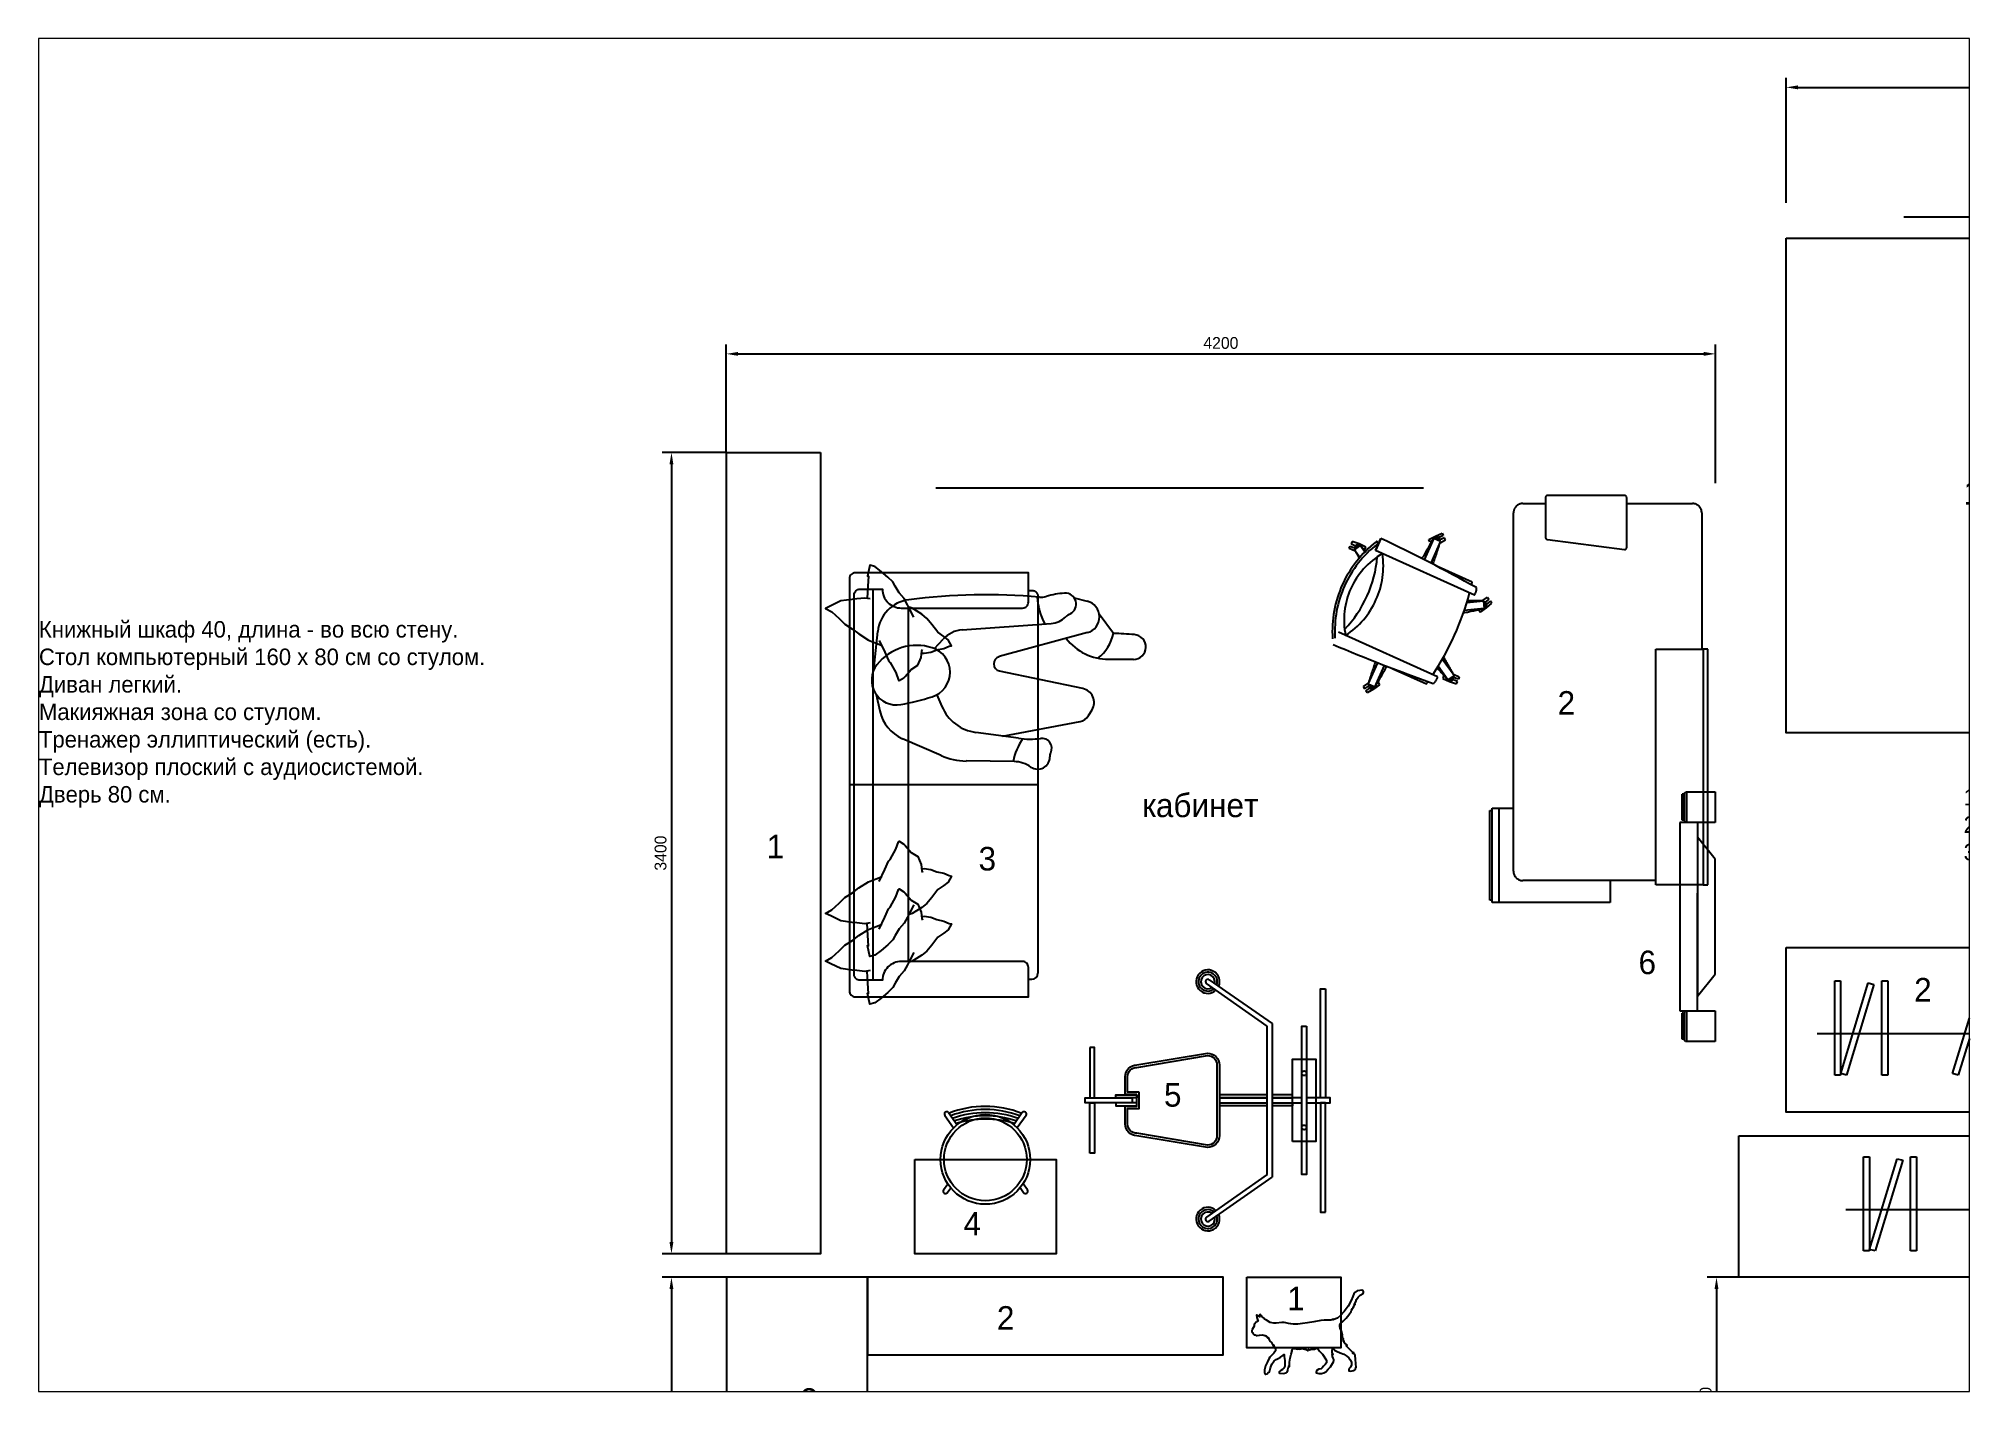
# Paper-space layout 'кабинет' of a CAD drawing. Header units: millimetres. Extents: x -4 to 406, y -16 to 271.
# The model-space entities are those that its viewports show. They can reach past a viewport. Long polylines and large blocks are cut down to what shows.
import ezdxf

# ---------------------------------------------------------------- set-up
doc = ezdxf.new("R2010")
doc.units = ezdxf.units.MM
for name, pattern in [('ACAD_ISO10W100', [18.5, 12, -3, 0.5, -3]), ('DASHED', [19.05, 12.7, -6.35]), ('MEDDASH', [0.25, 0.175, -0.075])]:
    doc.linetypes.add(name, pattern=pattern)
for name, color, linetype in [('04 Мебель', 5, 'Continuous'), ('05 Шторы', 5, 'DASHED'), ('07 Аксессуары', 6, 'Continuous'), ('08 Размеры', 7, 'Continuous'), ('ID-LOOSE', 31, 'Continuous'), ('ID-LOOSE2', 8, 'Continuous'), ('mebel_1', 21, 'Continuous')]:
    doc.layers.add(name, color=color, linetype=linetype)
doc.styles.add('ATTR', font='romans.shx', dxfattribs={"width": 0.8, "height": 1.2})
doc.styles.get("Standard").update_dxf_attribs({"font": 'Ubuntu-R.ttf'})
doc.dimstyles.new('ISO-25', dxfattribs={"dimtxt": 2.5, "dimasz": 2.5, "dimexe": 1.25, "dimexo": 0.625, "dimtad": 1, "dimtxsty": 'Standard', "dimcen": 2.5, "dimadec": 0, "dimazin": 0, "dimtfac": 1, "dimtmove": 0, "dimatfit": 3, "dimfxl": 1, "dimarcsym": 0})

# ---------------------------------------------------------------- blocks, each defined once
blk = doc.blocks.new('A$C1C746C9B')
for p, q in [((-169.4, 210.1), (-132.1, 156.8)), ((-153, 221.6), (-117.1, 170.4)), ((159.7, 221.6), (123.8, 170.3)), ((176, 210.1), (138.7, 156.8)), ((-174.9, -106.7), (-156.4, -80.4)), ((181.5, -106.7), (163.1, -80.4)), ((-158.5, -118.2), (-144, -97.5)), ((165.1, -118.2), (150.6, -97.5))]:
    blk.add_line(p, q)
for radius in [190.3, 175.5]:
    blk.add_circle((3.3, 23), radius)
for centre, radius, start, end in [((2.7, -169.6), 417.8, 68.26, 111.5976), ((-161.2, 215.8), 10, 35.234, 214.7659), ((2.7, -183.1), 417.8, 69.3531, 110.5038), ((2.7, -196.6), 417.8, 70.4516, 109.5504), ((2.7, -210.1), 417.8, 71.5559, 108.2995), ((2.7, -223.6), 417.8, 72.6666, 107.161), ((167.8, 215.8), 10, 325.2341, 144.766), ((-166.7, -112.4), 10, 145.2341, 324.766), ((173.3, -112.4), 10, 215.234, 34.7659)]:
    blk.add_arc(centre, radius, start, end)
blk = doc.blocks.new('A$C27B31319')
at = {"linetype": 'Continuous'}
for p, q in [((-1036, -223), (-1036, 17)), ((-1036, 17), (-776, 17)), ((-1036, 17), (-776, 17)), ((-1036, -223), (-1036, 17)), ((-776, 17), (-776, -223)), ((-776, 17), (-776, -223)), ((824, 17), (1084, 17)), ((824, 17), (1084, 17)), ((824, -223), (824, 17)), ((824, -223), (824, 17)), ((1084, 17), (1084, -223)), ((1084, 17), (1084, -223)), ((-776, -223), (-1036, -223)), ((-1035, -227), (-1036, -223)), ((-1035, -227), (-1036, -223)), ((-1034, -230), (-1035, -227)), ((-1034, -230), (-1035, -227)), ((-1033, -233), (-1034, -230)), ((-1033, -233), (-1034, -230)), ((-1031, -236), (-1033, -233)), ((-1031, -236), (-1033, -233)), ((-1028, -239), (-1031, -236)), ((-1028, -239), (-1031, -236)), ((-1026, -241), (-1028, -239)), ((-1026, -241), (-1028, -239)), ((-1022, -242), (-1026, -241)), ((-1022, -242), (-1026, -241)), ((-1019, -243), (-1022, -242)), ((-1019, -243), (-1022, -242)), ((-1016, -243), (-1019, -243)), ((-1016, -243), (-1019, -243)), ((-796, -243), (-1016, -243)), ((-1016, -263), (-1016, -243)), ((-796, -253), (-1016, -253)), ((-1016, -253), (-1016, -263)), ((-796, -263), (-1016, -263)), ((-796, -263), (-1016, -263)), ((-999, -243), (-999, -253)), ((-993, -243), (-993, -253)), ((-926, -248), (-926, -243)), ((-886, -248), (-926, -248)), ((-886, -243), (-886, -248)), ((-819, -243), (-819, -253)), ((-813, -243), (-813, -253)), ((-792, -243), (-796, -243)), ((-792, -243), (-796, -243)), ((-796, -243), (-796, -263)), ((-796, -253), (-796, -263)), ((-789, -242), (-792, -243)), ((-789, -242), (-792, -243)), ((-786, -241), (-789, -242)), ((-786, -241), (-789, -242)), ((-783, -239), (-786, -241)), ((-783, -239), (-786, -241)), ((-780, -236), (-783, -239)), ((-780, -236), (-783, -239)), ((-778, -233), (-780, -236)), ((-778, -233), (-780, -236)), ((-777, -230), (-778, -233)), ((-777, -230), (-778, -233)), ((-776, -227), (-777, -230)), ((-776, -227), (-777, -230)), ((-776, -223), (-776, -227)), ((-776, -223), (-776, -223)), ((-776, -223), (-776, -227)), ((825, -227), (824, -223)), ((1084, -223), (824, -223)), ((825, -227), (824, -223)), ((826, -230), (825, -227)), ((826, -230), (825, -227)), ((827, -233), (826, -230)), ((827, -233), (826, -230)), ((829, -236), (827, -233)), ((829, -236), (827, -233)), ((832, -239), (829, -236)), ((832, -239), (829, -236)), ((834, -241), (832, -239)), ((834, -241), (832, -239)), ((838, -242), (834, -241)), ((838, -242), (834, -241)), ((841, -243), (838, -242)), ((841, -243), (838, -242)), ((844, -243), (841, -243)), ((844, -243), (841, -243)), ((1064, -243), (844, -243)), ((844, -263), (844, -243)), ((1064, -253), (844, -253)), ((844, -253), (844, -263)), ((1064, -263), (844, -263)), ((1064, -263), (844, -263)), ((861, -243), (861, -253)), ((867, -243), (867, -253)), ((934, -248), (934, -243)), ((974, -248), (934, -248)), ((974, -243), (974, -248)), ((1041, -243), (1041, -253)), ((1047, -243), (1047, -253)), ((1068, -243), (1064, -243)), ((1064, -243), (1064, -263)), ((1068, -243), (1064, -243)), ((1064, -253), (1064, -263)), ((1071, -242), (1068, -243)), ((1071, -242), (1068, -243)), ((1074, -241), (1071, -242)), ((1074, -241), (1071, -242)), ((1077, -239), (1074, -241)), ((1077, -239), (1074, -241)), ((1080, -236), (1077, -239)), ((1080, -236), (1077, -239)), ((1082, -233), (1080, -236)), ((1082, -233), (1080, -236)), ((1083, -230), (1082, -233)), ((1083, -230), (1082, -233)), ((1084, -227), (1083, -230)), ((1084, -227), (1083, -230)), ((1084, -223), (1084, -227)), ((1084, -223), (1084, -223)), ((1084, -223), (1084, -227))]:
    blk.add_line(p, q, dxfattribs=at)
at = {"ltscale": 10}
for p, q in [((-463, 17), (-651, -133)), ((512, 17), (-463, 17)), ((699, -133), (512, 17)), ((-776, -133), (699, -133)), ((-776, -133), (-776, -283)), ((824, -133), (-176, -133)), ((824, -283), (824, -133)), ((-776, -283), (824, -283))]:
    blk.add_line(p, q, dxfattribs=at)
blk = doc.blocks.new('A$C17882DD3')
at = {"layer": 'ID-LOOSE', "ltscale": 0.5}
for p, q in [((0.0418, 0.5128), (0.2285, 0.2463)), ((0.2389, 0.2663), (0.0582, 0.5243)), ((0.8689, 0.2663), (1.0495, 0.5243)), ((1.0659, 0.5128), (0.8793, 0.2463)), ((0.8793, 0.2463), (0.2285, 0.2463)), ((0.2389, 0.2663), (0.8689, 0.2663))]:
    blk.add_line(p, q, dxfattribs=at)
for points in [[(0.5639, 0.92), (0.5639, 0.84), (0.5439, 0.84), (0.5439, 1.04), (0.5639, 1.04)], [(0.8689, 0.0999), (0.2389, 0.0999), (0.2389, 0.1199), (0.8689, 0.1199)], [(0.3789, 0.1599), (0.7289, 0.1599), (0.7289, 0.0599), (0.3789, 0.0599)]]:
    blk.add_lwpolyline(points, close=True, dxfattribs=at)
blk.add_lwpolyline([(0.5789, 0.82), (0.5789, 0.87), (0.6539, 0.87, -0.414214), (0.7039, 0.82), (0.7539, 0.52, -0.414214), (0.7039, 0.47), (0.4039, 0.47, -0.414214), (0.3539, 0.52), (0.4039, 0.82, -0.414214), (0.4539, 0.87), (0.5289, 0.87), (0.5289, 0.82)], format="xyb", close=True, dxfattribs=at)
for points in [[(0.5439, 0.47), (0.5439, 0.2663)], [(0.5639, 0.2663), (0.5639, 0.47)], [(0.5439, 0.2463), (0.5439, 0.1199)], [(0.5639, 0.1199), (0.5639, 0.1498), (0.5639, 0.2463)], [(0.5439, 0.0999), (0.5439, 0), (0.5639, 0), (0.5639, 0.0999)]]:
    blk.add_lwpolyline(points, dxfattribs=at)
for centre in [(0.4389, 0.1099), (0.6689, 0.1099)]:
    blk.add_circle(centre, 0.01, dxfattribs=at)
for centre, radius, start, end in [((0.05, 0.5186), 0.05, 316.53696, 293.46304), ((0.05, 0.5186), 0.01, 35, 215), ((1.0577, 0.5186), 0.05, 246.53696, 223.46304), ((1.0577, 0.5186), 0.01, 325, 145)]:
    blk.add_arc(centre, radius, start, end, dxfattribs=at)
at = {"layer": 'ID-LOOSE2', "ltscale": 0.5}
for points in [[(0.3299, 1.0201), (0.5439, 1.0201), (0.5439, 1.0001), (0.3299, 1.0001)], [(0.7778, 1.0201), (0.5639, 1.0201), (0.5639, 1.0001), (0.7778, 1.0001)], [(0.5299, 0.82), (0.5439, 0.82), (0.5439, 0.9099), (0.5299, 0.9099)], [(0.5778, 0.82), (0.5639, 0.82), (0.5639, 0.9099), (0.5778, 0.9099)], [(0.0799, 0.0199), (0.5439, 0.0199), (0.5439, 0.0399), (0.0799, 0.0399)], [(1.0278, 0.0199), (0.5639, 0.0199), (0.5639, 0.0399), (1.0278, 0.0399)]]:
    blk.add_lwpolyline(points, close=True, dxfattribs=at)
blk.add_lwpolyline([(0.5889, 0.81), (0.5889, 0.86), (0.6539, 0.86, -0.414214), (0.6939, 0.82), (0.7439, 0.52, -0.414214), (0.7039, 0.48), (0.4039, 0.48, -0.414214), (0.3639, 0.52), (0.4139, 0.82, -0.414214), (0.4539, 0.86), (0.5189, 0.86), (0.5189, 0.81)], format="xyb", close=True, dxfattribs=at)
for points in [[(0.5299, 0.2663), (0.5299, 0.47)], [(0.5439, 0.47), (0.5439, 0.2663)], [(0.5639, 0.47), (0.5639, 0.2663)], [(0.5778, 0.2663), (0.5778, 0.47)], [(0.5439, 0.2463), (0.5439, 0.1599), (0.5299, 0.1599), (0.5299, 0.2463)], [(0.5639, 0.2463), (0.5639, 0.1599), (0.5778, 0.1599), (0.5778, 0.2463)]]:
    blk.add_lwpolyline(points, dxfattribs=at)
for centre, radius, start, end in [((0.05, 0.5186), 0.04, 316.53696, 290.52249), ((0.05, 0.5186), 0.03, 324.47122, 285.52878), ((1.0577, 0.5186), 0.04, 249.47751, 223.46304), ((1.0577, 0.5186), 0.03, 254.47122, 215.52878)]:
    blk.add_arc(centre, radius, start, end, dxfattribs=at)
blk = doc.blocks.new('A$C62714FF1')
at = {"layer": 'mebel_1', "linetype": 'ACAD_ISO10W100'}
for p, q in [((383.4, 1587.4), (383.4, 1680.1)), ((383.4, 1680.1), (883.4, 1680.1)), ((853.4, 1680.1), (853.4, 1280.1)), ((883.4, 1680.1), (883.4, 1670.1)), ((883.4, 1680.1), (883.4, 1280.1)), ((883.4, 1670.1), (893.4, 1670.1)), ((893.4, 1670.1), (893.4, 1290.1)), ((-31.8, 1605.5), (-31.8, 605.5)), ((-11.8, 1605.5), (-31.8, 1605.5)), ((-11.8, 1605.5), (188.2, 1605.5)), ((-11.8, 605.5), (-11.8, 1605.5)), ((188.2, 1605.5), (188.2, 605.5)), ((188.2, 1587.4), (753.5, 1587.4)), ((793.5, 1547.4), (793.5, 27.4)), ((883.4, 1280.1), (793.5, 1280.1)), ((853.4, 1280.1), (853.4, 1280.1)), ((893.4, 1290.1), (883.4, 1290.1)), ((1035.1, 752.6), (1031.2, 742.9)), ((1031.2, 742.9), (1041, 739)), ((1065, 742.5), (1035.1, 752.6)), ((1041, 739), (1050.4, 735.3)), ((1093.7, 729.4), (1065, 742.5)), ((1307.8, 687), (1162.5, 752.4)), ((1382.1, 766.8), (1340.4, 674.4)), ((1361.5, 756.3), (1387, 774.9)), ((1367.2, 747.5), (1361.5, 756.3)), ((1372.4, 750.9), (1367.2, 747.5)), ((1410.8, 753.9), (1369.8, 662.9)), ((1382.1, 766.8), (1410.8, 753.9)), ((1387, 774.9), (1414.2, 790.8)), ((1411.2, 776.2), (1402.7, 770.7)), ((1416.9, 767.4), (1408.4, 761.9)), ((1409.1, 748.1), (1431.4, 764.4)), ((1420, 782), (1411.2, 776.2)), ((1414.2, 790.8), (1420, 782)), ((1425.7, 773.2), (1416.9, 767.4)), ((1431.4, 764.4), (1425.7, 773.2)), ((1023.5, 723.4), (1027.4, 733.1)), ((1048.6, 711.9), (1023.5, 723.4)), ((1027.4, 733.1), (1037.1, 729.2)), ((1037.1, 729.2), (1046.5, 725.5)), ((1045.8, 717.2), (1071.4, 735.6)), ((1045.8, 717.2), (1095.6, 648)), ((1071.4, 735.6), (1113.1, 677.6)), ((1084.1, 721.9), (1089.8, 719.6)), ((1089.8, 719.6), (1093.7, 729.4)), ((1115.4, 723.2), (1536.2, 533.7)), ((-31.8, 605.5), (-11.8, 605.5)), ((188.2, 605.5), (-11.8, 605.5)), ((-6.5, 27.4), (-6.5, 605.5)), ((908.3, 430.4), (884.6, 409.6)), ((899.3, 407.9), (907.3, 414.1)), ((934, 448.7), (908.3, 430.4)), ((917.5, 432.4), (1002.3, 441)), ((920.6, 401.1), (917.5, 432.4)), ((940.5, 440.4), (934, 448.7)), ((935.7, 436.6), (940.5, 440.4)), ((884.6, 409.6), (891.1, 401.3)), ((891.1, 401.3), (899.3, 407.9)), ((897.6, 393.1), (905.8, 399.6)), ((904.1, 384.9), (897.6, 393.1)), ((926.6, 400.9), (904.1, 384.9)), ((905.8, 399.6), (913.8, 405.9)), ((920.6, 401.1), (991.7, 408.2)), ((959.1, 376.3), (1379.8, 186.7)), ((968.4, 321.6), (1113.6, 256.2)), ((312.6, 174), (312.6, 64.8)), ((648.9, 139.5), (321.2, 182.6)), ((1103.1, 147.6), (1144.7, 240)), ((1131.8, 134.7), (1172.8, 225.6)), ((1379.8, 186.7), (1356.6, 135.2)), ((1356.6, 135.2), (1379.8, 186.7)), ((1424.1, 181.9), (1420.2, 172.1)), ((1420.2, 172.1), (1448.9, 159)), ((1442.5, 165.9), (1423.8, 191.9)), ((1429.8, 179.6), (1424.1, 181.9)), ((1468.1, 184.3), (1442.5, 165.9)), ((1468.1, 184.3), (1445.6, 215.5)), ((1472.9, 162.5), (1463.5, 166.2)), ((1465.2, 189.6), (1490.4, 178.1)), ((1476.8, 172.3), (1467.3, 176)), ((1486.5, 168.4), (1476.8, 172.3)), ((1490.4, 178.1), (1486.5, 168.4)), ((657.5, 64.8), (657.5, 130.9)), ((1105, 154.1), (1082.2, 141.7)), ((1082.2, 141.7), (1086.8, 132.3)), ((1086.8, 132.3), (1096.2, 136.8)), ((1091.3, 122.8), (1100.8, 127.3)), ((1095.8, 113.3), (1091.3, 122.8)), ((1124.9, 125.5), (1095.8, 113.3)), ((1096.2, 136.8), (1105.4, 141.2)), ((1100.8, 127.3), (1109.9, 131.7)), ((1131.8, 134.7), (1103.1, 147.6)), ((1152.6, 140.6), (1124.9, 125.5)), ((1138.3, 145.4), (1138.6, 145.5)), ((1138.6, 145.5), (1148.1, 150)), ((1148.1, 150), (1152.6, 140.6)), ((1448.9, 159), (1478.8, 148.9)), ((1482.7, 158.6), (1472.9, 162.5)), ((1478.8, 148.9), (1482.7, 158.6)), ((312.6, 64.8), (312.6, -38.1)), ((657.5, -38.1), (657.5, 64.8)), ((312.6, -12.6), (33.5, -12.6)), ((321.2, -46.7), (648.9, -46.7)), ((753.5, -12.6), (657.5, -12.6))]:
    blk.add_line(p, q, dxfattribs=at)
for centre, radius, start, end in [((753.5, 1547.4), 40, 0, 90), ((1058.6, 726.4), 12.1, 35.7423, 215.7423), ((1159.3, 713.8), 44.9, 124.73787, 167.90403), ((-1114.1, -5656.7), 6790.3, 66.81408, 70.66821), ((2136.2, 54.5), 1197.9, 144.36823, 144.92497), ((2982.1, -221.6), 1880.6, 148.29452, 151.41725), ((-389.5, 1297.8), 1880.6, 340.14929, 343.19007), ((1396.5, 760.4), 12.1, 335.7423, 155.7423), ((1396.5, 760.4), 5.25, 335.7423, 155.7423), ((2136.2, 54.5), 1197.9, 146.60206, 164.88253), ((2701.7, 1608.6), 1880.6, 208.29452, 211.04195), ((1058.6, 726.4), 5.25, 35.7423, 215.7423), ((-299.8, -551.6), 1880.6, 41.09923, 43.19007), ((1698.9, 251.6), 353, 123.12449, 188.36011), ((1189.1, 481.3), 323.7, 299.73348, 11.75111), ((1081.1, 530), 470.9, 308.0351, 3.44949), ((1878.6, 170.6), 508.8, 136.38118, 175.10341), ((1081.1, 530), 481.4, 307.81093, 3.67366), ((919.1, 416.8), 12.1, 95.7423, 275.7423), ((919.1, 416.8), 5.25, 95.7423, 275.7423), ((1346.6, -1398.6), 1880.6, 100.44264, 103.19007), ((976.6, 2280.9), 1880.6, 268.29452, 270.38536), ((995.2, 349.6), 44.9, 143.58057, 186.74672), ((4261.6, 6272.7), 6790.3, 240.81638, 244.67052), ((2136.2, 54.5), 1197.9, 166.55962, 167.11636), ((321.2, 174), 8.62, 90, 180), ((2903.4, -396.3), 1880.6, 160.06735, 163.19007), ((-468.2, 1123.1), 1880.6, 328.29452, 331.3353), ((2813.7, 1453.1), 1880.6, 222.22693, 223.19007), ((1455.3, 175.1), 12.1, 215.7423, 35.7423), ((-187.9, -707.1), 1880.6, 28.29452, 29.51043), ((1455.3, 175.1), 5.25, 215.7423, 35.7423), ((648.9, 130.9), 8.61, 359.93648, 90.06352), ((1117.4, 141.1), 12.1, 155.7423, 335.7423), ((1117.4, 141.1), 5.25, 155.7423, 335.7423), ((1373.8, 154.4), 5.33, 118.66941, 297.05322), ((33.5, 27.4), 40, 180, 270), ((753.5, 27.4), 40, 270, 0), ((321.2, -38.1), 8.62, 180, 270), ((648.9, -38.1), 8.62, 270, 0)]:
    blk.add_arc(centre, radius, start, end, dxfattribs=at)
blk = doc.blocks.new('A$C51B264FC')
at = {"color": 0, "linetype": 'MEDDASH'}
blk.add_line((1.075, 0.175), (0, 0.175), dxfattribs=at)
for points in [[(0.1, 0), (0.075, 0), (0.075, 0.4), (0.1, 0.4)], [(0.125, 0), (0.1009, 0.0065), (0.2173, 0.3911), (0.2415, 0.3847)], [(0.3, 0), (0.275, 0), (0.275, 0.4), (0.3, 0.4)], [(0.6, 0), (0.5759, 0.0065), (0.6923, 0.3911), (0.7165, 0.3847)], [(0.8, 0), (0.775, 0), (0.775, 0.4), (0.8, 0.4)], [(0.95, 0), (0.9741, 0.0065), (0.8577, 0.3911), (0.8335, 0.3847)], [(1.025, 0), (1, 0), (1, 0.4), (1.025, 0.4)]]:
    blk.add_lwpolyline(points, close=True, dxfattribs=at)
blk = doc.blocks.new('*D35')
at = {"layer": '08 Размеры', "color": 0, "lineweight": -2}
for p, q in [((4521.2, 13170.1), (4248.2, 13170.1)), ((4288.2, 13120.1), (4288.2, 9820.1)), ((4521.2, 9770.1), (4248.2, 9770.1))]:
    blk.add_line(p, q, dxfattribs=at)
at = {"layer": '08 Размеры', "color": 0}
for points in [[(4296.5, 13120.1), (4279.8, 13120.1), (4288.2, 13170.1)], [(4279.8, 9820.1), (4296.5, 9820.1), (4288.2, 9770.1)]]:
    blk.add_solid(points, dxfattribs=at)
at = {"layer": 'Defpoints', "color": 0}
for p in [(4521.2, 13170.1), (4288.2, 9770.1), (4521.2, 9770.1)]:
    blk.add_point(p, dxfattribs=at)
at = {"layer": '08 Размеры', "color": 0, "insert": (4242.1, 11470.1), "char_height": 50, "attachment_point": 5, "rotation": 90}
blk.add_mtext('3400', dxfattribs=at)
blk = doc.blocks.new('*D36')
at = {"layer": '08 Размеры', "color": 0, "lineweight": -2}
for p, q in [((4521.2, 13170.1), (4521.2, 13628.9)), ((8721.2, 13040.1), (8721.2, 13628.9)), ((4571.2, 13588.9), (8671.2, 13588.9))]:
    blk.add_line(p, q, dxfattribs=at)
at = {"layer": '08 Размеры', "color": 0}
for points in [[(4571.2, 13597.2), (4571.2, 13580.6), (4521.2, 13588.9)], [(8671.2, 13580.6), (8671.2, 13597.2), (8721.2, 13588.9)]]:
    blk.add_solid(points, dxfattribs=at)
at = {"layer": 'Defpoints', "color": 0}
for p in [(8721.2, 13588.9), (4521.2, 13170.1), (8721.2, 13040.1)]:
    blk.add_point(p, dxfattribs=at)
at = {"layer": '08 Размеры', "color": 0, "insert": (6621.2, 13635), "char_height": 50, "attachment_point": 5}
blk.add_mtext('4200', dxfattribs=at)
blk = doc.blocks.new('*D38')
at = {"layer": '08 Размеры', "color": 0, "lineweight": -2}
for p, q in [((9021.2, 14230.1), (9021.2, 14759.9)), ((12431.2, 14360.1), (12431.2, 14759.9)), ((9071.2, 14719.9), (12381.2, 14719.9))]:
    blk.add_line(p, q, dxfattribs=at)
at = {"layer": '08 Размеры', "color": 0}
for points in [[(9071.2, 14728.3), (9071.2, 14711.6), (9021.2, 14719.9)], [(12381.2, 14711.6), (12381.2, 14728.3), (12431.2, 14719.9)]]:
    blk.add_solid(points, dxfattribs=at)
at = {"layer": 'Defpoints', "color": 0}
for p in [(12431.2, 14719.9), (12431.2, 14360.1), (9021.2, 14230.1)]:
    blk.add_point(p, dxfattribs=at)
at = {"layer": '08 Размеры', "color": 0, "insert": (10726.2, 14766), "char_height": 50, "attachment_point": 5}
blk.add_mtext('3410', dxfattribs=at)
blk = doc.blocks.new('*D43')
at = {"layer": '08 Размеры', "color": 0, "lineweight": -2}
for p, q in [((8821.2, 9670.1), (8685.7, 9670.1)), ((8725.7, 9620.1), (8725.7, 8640.1)), ((8821.2, 8590.1), (8685.7, 8590.1))]:
    blk.add_line(p, q, dxfattribs=at)
at = {"layer": '08 Размеры', "color": 0}
for points in [[(8734.1, 9620.1), (8717.4, 9620.1), (8725.7, 9670.1)], [(8717.4, 8640.1), (8734.1, 8640.1), (8725.7, 8590.1)]]:
    blk.add_solid(points, dxfattribs=at)
at = {"layer": 'Defpoints', "color": 0}
for p in [(8821.2, 9670.1), (8725.7, 8590.1), (8821.2, 8590.1)]:
    blk.add_point(p, dxfattribs=at)
at = {"layer": '08 Размеры', "color": 0, "insert": (8679.6, 9130.1), "char_height": 50, "attachment_point": 5, "rotation": 90}
blk.add_mtext('1080', dxfattribs=at)
blk = doc.blocks.new('*D49')
at = {"layer": '08 Размеры', "color": 0, "lineweight": -2}
for p, q in [((4521.2, 9670.1), (4248.2, 9670.1)), ((4288.2, 9620.1), (4288.2, 7640.1)), ((4521.2, 7590.1), (4248.2, 7590.1))]:
    blk.add_line(p, q, dxfattribs=at)
at = {"layer": '08 Размеры', "color": 0}
for points in [[(4296.5, 9620.1), (4279.8, 9620.1), (4288.2, 9670.1)], [(4279.8, 7640.1), (4296.5, 7640.1), (4288.2, 7590.1)]]:
    blk.add_solid(points, dxfattribs=at)
at = {"layer": 'Defpoints', "color": 0}
for p in [(4521.2, 9670.1), (4288.2, 7590.1), (4521.2, 7590.1)]:
    blk.add_point(p, dxfattribs=at)
at = {"layer": '08 Размеры', "color": 0, "insert": (4242.1, 8630.1), "char_height": 50, "attachment_point": 5, "rotation": 90}
blk.add_mtext('2080', dxfattribs=at)
blk = doc.blocks.new('Person 3 Man Sitting PV')
for p, q in [((-5.21, 17.08), (2.95, 16.98)), ((-5.96, 13.13), (1.27, 12.14)), ((7.19, 16.07), (13.74, 13.2)), ((-3.26, 12.76), (-16.43, 10.28)), ((-17.86, 9.28), (-18.46, 8.28)), ((7.91, 5.73), (7.06, 7.71)), ((18.22, 5.67), (17.59, 8.49)), ((-16.9, 4.7), (-2.76, 1.71)), ((18.59, 1.46), (17.93, -5)), ((-25.48, -0.25), (-21.3, -0.27)), ((-17.68, -4.81), (-2.69, -0.73)), ((8.31, -2.09), (6.84, -3.69)), ((-19.67, -7.99), (-22.09, -4.69)), ((3.59, -5.27), (-11.53, -6.37)), ((-15.43, -10.7), (-17.62, -10.15))]:
    blk.add_line(p, q)
for centre, radius, start, end in [((-9.25, 16.35), 2.03, 54.6797, 181.5275), ((-5.15, 22.14), 5.06, 234.6796, 269.3282), ((-13.04, 18.26), 8.05, 321.1992, 351.5452), ((2.82, 6.12), 10.87, 66.3214, 89.3282), ((-9.93, 14.83), 1.68, 153.6513, 276.933), ((-12.81, 16.26), 1.53, 333.6514, 1.5275), ((-7.96, -1.4), 14.67, 82.187, 96.933), ((11.04, 7.05), 6.71, 12.418, 66.3214), ((-16.04, 8.19), 2.12, 100.6656, 149.0846), ((0.26, 4.82), 7.39, 23.041, 82.187), ((-16.4, 7.05), 2.4, 149.0846, 258.0295), ((21.98, -36.11), 44.22, 100.3698, 107.462), ((14.77, 3.25), 4.21, 321.6066, 100.3698), ((10.02, 1.91), 4.36, 107.462, 252.5295), ((-3.02, 0.48), 1.25, 285.2198, 78.0295), ((11.3, 6), 8.64, 252.5295, 321.6066), ((-25.49, -2.37), 2.11, 89.7424, 265.904), ((-15.1, -6.12), 7.13, 127.6401, 168.4577), ((-21.34, -9.56), 9.28, 38.1787, 89.7424), ((-14.88, 145.86), 150.72, 265.904, 267.2566), ((-16.95, -7.47), 2.76, 105.2198, 255.9617), ((-11.24, -10.32), 3.96, 94.1728, 134.0771), ((-20.04, -11.48), 10.91, 3.1218, 28.3936), ((3.23, -0.39), 4.89, 274.1728, 317.4697), ((11.9, -4.38), 6.06, 277.4184, 354.1692), ((-13.92, -9.66), 1.84, 117.2159, 273.481), ((-16.22, -5.18), 3.2, 297.216, 314.0771), ((-14.7, 3.25), 14.77, 273.481, 285.8265), ((-9.81, -14.03), 3.19, 84.9332, 105.8265), ((-0.51, 90.87), 102.12, 264.9332, 277.4184)]:
    blk.add_arc(centre, radius, start, end)
at = {"style": 'ATTR', "width": 0.8, "flags": 9}
blk.add_attdef('ESTCODE', (0, 0), '', height=0.00932, dxfattribs=at)
blk = doc.blocks.new('GA')
at = {"linetype": 'Continuous'}
blk.add_lwpolyline([(12.52, 30.24), (10.92, 28.96), (9.88, 28.62), (8.68, 28.16), (8.82, 28.46), (7.4, 28.08), (5.64, 28.14), (3.86, 28.2), (2.02, 28), (-1.64, 27.42), (-5.08, 27.02), (-7.62, 26.68), (-10.14, 26.46), (-12.74, 26.64), (-13.96, 26.8), (-15.18, 27.02), (-16.54, 27.5), (-17.48, 27.62), (-18.62, 27.72), (-21.68, 27.38), (-21.84, 27.5), (-22.9, 27.42), (-24.9, 27.94), (-26.7, 29.26), (-27.76, 29.74), (-28.28, 30.48), (-29.16, 31.18), (-29.54, 31.8), (-29.84, 32.2), (-30.24, 32.32), (-30.42, 32.06), (-30.34, 31.44), (-30.3, 31), (-31.24, 31.74), (-31.74, 32.16), (-32.02, 32.1), (-31.82, 30.8), (-31.56, 29.78), (-31.24, 29.04), (-32.14, 28.42), (-33.32, 27.04), (-33.44, 26.3), (-34.02, 25.34), (-34.44, 24.44), (-34.7, 23.72), (-34.7, 23.48), (-34.36, 22.98), (-34.24, 22.6), (-33.98, 22.16), (-33.5, 21.68), (-32.9, 21.56), (-32.5, 21.28), (-32.06, 21.2), (-30.8, 21.42), (-29.38, 21.5), (-28.44, 21.36), (-27.9, 21.02), (-27.2, 20.6), (-27.2, 20.94), (-26.12, 19.6), (-26.12, 20), (-25.68, 18.68), (-25.3, 18.04), (-24.48, 17.18), (-23.6, 15.48), (-23.44, 15.9), (-23.16, 14.92), (-22.82, 14.16), (-22.46, 13.9), (-22.6, 12.78), (-23.52, 11.52), (-24.74, 10.4), (-25.6, 9.5), (-26.16, 8.72), (-26.9, 7.14), (-28.04, 5.08), (-28.74, 2.96), (-28.74, 1.3), (-28.48, 0.56), (-28.06, 0.5), (-27.34, 0.72), (-26.8, 1.34), (-26.18, 1.76), (-25.44, 3.76), (-24.66, 5.76), (-23.5, 7.44), (-22.3, 8.08), (-21.2, 8.72), (-20, 9.38), (-18.78, 10.08), (-18.08, 10.64), (-18, 9.66), (-17.84, 7.48), (-17.86, 5.68), (-17.92, 4.48), (-18.36, 3.48), (-19.16, 2.82), (-20.1, 2.26), (-20.62, 1.86), (-20.92, 1.52), (-21, 1.08), (-20.68, 0.78), (-18.64, 0.64), (-17.28, 0.92), (-16.78, 1.26), (-16.28, 2.12), (-16.1, 3.5), (-15.74, 3.88), (-15.66, 4.52), (-15.4, 4.24), (-15.34, 6.44), (-14.96, 8.58), (-14.36, 10.72), (-13.72, 12.54), (-13.8, 12.92), (-13.36, 13.48), (-12.5, 13.6), (-10.7, 13.32), (-10.84, 13.54), (-10.32, 13.44), (-9.52, 13.18), (-9.68, 13.42), (-9.12, 13.44), (-8.64, 13.44), (-8.16, 13.42), (-7.72, 13.14), (-7.84, 13.42), (-6.34, 12.84), (-5.32, 12.18), (-5.28, 12.64), (-5.08, 12.92), (-4.42, 12.74), (-3.72, 12.82), (-3.04, 12.94), (-1.98, 12.8), (-2.32, 13.26), (-1.54, 13.06), (-1.12, 13.32), (-0.66, 13.44), (-0.26, 13.32), (0.8, 11.8), (2.38, 10.14), (4.16, 6.98), (4.3, 6.48), (4.26, 5.54), (3.64, 4.62), (2.72, 3.68), (1.96, 2.86), (1.32, 2.4), (0.2, 2.2), (-0.78, 1.66), (-1.2, 1.26), (-1.28, 0.82), (-1.44, 0.28), (0, 0), (1.46, -0.04), (2.78, 0.2), (3.84, 0.78), (5.1, 2.04), (6.36, 3.32), (8.08, 5.88), (8.22, 6.5), (8.16, 7.02), (7.84, 7.86), (7.54, 8.78), (7.5, 9.7), (7.54, 9.84), (7.96, 9.94), (7.66, 10.28), (7.54, 10.9), (7.58, 11.68), (7.66, 12.98), (8.8, 12.08), (9.8, 11.42), (11.72, 10.56), (13.6, 9.7), (15.28, 8.64), (16.24, 7.7), (17.14, 6.46), (17.54, 5.22), (17.5, 3.9), (17.02, 2.7), (16.24, 1.98), (15.98, 1.4), (16.08, 0.82), (16.98, 0.66), (18.4, 0.82), (19.22, 1.26), (19.54, 1.6), (19.7, 2.66), (19.9, 2.5), (19.78, 4.58), (19.78, 6.6), (19.64, 8.96), (19.44, 9.38), (18.34, 10.1), (18.9, 10.22), (18.52, 10.44), (16.92, 12.18), (15.3, 13.9), (15.2, 14.42), (15.56, 14.4), (14.18, 15.76), (13.48, 16.64), (14.04, 16.6), (13.46, 17.32), (13.68, 17.64), (13.26, 18.36), (13.22, 19.36), (12.74, 20.38), (13.26, 20.06), (13.06, 21.42), (12.7, 22.44), (12.22, 23.46), (12, 24.54), (12.02, 25.28), (12.52, 26.04), (13.86, 27.28), (15.56, 28.78), (17.06, 30.42), (18.28, 32.22), (18.62, 32.98), (19.08, 33.72), (19.5, 34.26), (20.06, 35.16), (20.28, 35.44), (20.6, 35.94), (20.12, 35.7), (21.02, 37.3), (21.46, 38.4), (22.34, 39.64), (23.48, 40.62), (25, 41.56), (25.24, 42.02), (25.3, 42.6), (25, 43), (24.46, 43.24), (23.28, 43.28), (21.88, 42.98), (20.7, 42.26), (20.1, 41.52), (19.42, 40.2), (18.46, 38.02), (16.76, 35.06), (14.7, 32.4), (12.52, 30.24)], dxfattribs=at)
blk = doc.blocks.new('-sofa18c')
for p, q in [((830, 700), (-830, 700)), ((750, 550), (-750, 550)), ((-825, 40), (-825, 25)), ((0, 0), (-800, 0))]:
    blk.add_line(p, q)
at = {"color": 0}
for points in [[(-788.5, 712), (-792.2, 734.4), (-788.5, 768), (-786.6, 788.5), (-779.9, 836), (-759.4, 878.9), (-748.2, 901.3), (-733.3, 875.2), (-705.3, 843.5), (-681.1, 819.2), (-660.6, 787.6), (-640.1, 759.6), (-614, 718.6), (-608.4, 705.5), (-597.2, 675.7), (-591.6, 662.6)], [(-586.1, 712), (-589.9, 734.4), (-586.1, 768), (-584.2, 788.5), (-577.6, 836), (-557, 878.9), (-545.8, 901.3), (-530.9, 875.2), (-503, 843.5), (-478.7, 819.2), (-458.2, 787.6), (-437.7, 759.6), (-411.6, 718.6), (-406, 705.5), (-394.9, 675.7), (-389.3, 662.6)], [(788.5, 712), (792.2, 734.4), (788.5, 768), (786.6, 788.5), (779.9, 836), (759.4, 878.9), (748.2, 901.3), (733.3, 875.2), (705.3, 843.5), (681.1, 819.2), (660.6, 787.6), (640.1, 759.6), (614, 718.6), (608.4, 705.5), (597.2, 675.7), (591.6, 662.6)], [(-711.8, 526.9), (-741.6, 541.8), (-764, 553), (-790.1, 567.9), (-814.3, 588.4), (-842.3, 605.2), (-860.9, 616.4), (-881.4, 636.9), (-905.7, 664.8), (-926.2, 692.8), (-931.7, 713.3), (-931.7, 713.3), (-885.1, 722.7), (-885.5, 719.5), (-842.6, 721.3), (-790.5, 724.1)], [(-509.4, 526.9), (-539.2, 541.8), (-561.6, 553), (-587.7, 567.9), (-611.9, 588.4), (-639.9, 605.2), (-658.6, 616.4), (-679.1, 636.9), (-703.3, 664.8), (-723.8, 692.8), (-729.4, 713.3), (-729.4, 713.3), (-682.8, 722.7), (-683.1, 719.5), (-640.2, 721.3), (-588.1, 724.1)], [(-612.5, 673.9), (-562.3, 649.9), (-526.9, 634.2), (-519, 626.4), (-475.7, 602.8), (-444.3, 591), (-442.3, 589), (-454.1, 569.3), (-460, 563.4), (-489.5, 537.8), (-507.2, 509.6), (-540.6, 495.8), (-568.2, 491.9), (-574.1, 489.9)], [(-410.1, 673.9), (-359.9, 649.9), (-324.5, 634.2), (-316.6, 626.4), (-273.4, 602.8), (-241.9, 591), (-239.9, 589), (-251.7, 569.3), (-257.7, 563.4), (-287.2, 537.8), (-304.8, 509.6), (-338.3, 495.8), (-365.8, 491.9), (-371.7, 489.9)], [(612.5, 673.9), (562.3, 649.9), (526.9, 634.2), (519, 626.4), (475.7, 602.8), (444.3, 591), (442.3, 589), (454.1, 569.3), (460, 563.4), (489.5, 537.8), (507.2, 509.6), (540.6, 495.8), (568.2, 491.9), (574.1, 489.9)], [(711.8, 526.9), (741.6, 541.8), (764, 553), (790.1, 567.9), (814.3, 588.4), (842.3, 605.2), (860.9, 616.4), (881.4, 636.9), (905.7, 664.8), (926.2, 692.8), (931.7, 713.3), (931.7, 713.3), (885.1, 722.7), (885.5, 719.5), (842.6, 721.3), (790.5, 724.1)], [(-558.9, 493.2), (-558.3, 482.1), (-562.3, 454.5), (-572.1, 429), (-578.3, 398.5), (-588.2, 376.9), (-590.1, 367), (-615.7, 380.8), (-629.5, 398.5), (-647.1, 424), (-680.6, 449.6), (-706.1, 471.2), (-723.8, 492.9), (-737.6, 514.5), (-749.4, 534.2), (-753.3, 546)], [(-356.6, 493.2), (-356, 482.1), (-359.9, 454.5), (-369.8, 429), (-375.9, 398.5), (-385.8, 376.9), (-387.8, 367), (-413.3, 380.8), (-427.1, 398.5), (-444.8, 424), (-478.2, 449.6), (-503.8, 471.2), (-521.5, 492.9), (-535.2, 514.5), (-547, 534.2), (-551, 546)], [(558.9, 493.2), (558.3, 482.1), (562.3, 454.5), (572.1, 429), (578.3, 398.5), (588.2, 376.9), (590.1, 367), (615.7, 380.8), (629.5, 398.5), (647.1, 424), (680.6, 449.6), (706.1, 471.2), (723.8, 492.9), (737.6, 514.5), (749.4, 534.2), (753.3, 546)]]:
    blk.add_lwpolyline(points, dxfattribs=at)
blk.add_lwpolyline([(825, 40), (825, 25, -0.414214), (800, 0), (0, 0), (0, 800), (-875, 800, 0.414214), (-900, 775), (-900, 40), (-775, 40, 0.414214), (-750, 65), (-750, 580, 0.414214), (-830, 660), (-830, 755, -0.414214), (-805, 780), (0, 780), (805, 780, -0.414214), (830, 755), (830, 660, 0.414214), (750, 580), (750, 65, 0.414214), (775, 40), (900, 40), (900, 775, 0.414214), (875, 800), (0, 800)], format="xyb")
blk.add_arc((-800, 25), 25, 180, 270)

msp = doc.modelspace()

# ---------------------------------------------------------------- linework, layer by layer
at = {"layer": '04 Мебель'}
for points in [[(9021.234, 14080.115), (10221.234, 14080.115), (10221.234, 11980.115), (9021.234, 11980.115)], [(4921.234, 13170.115), (4921.234, 9770.115), (4521.234, 9770.115), (4521.234, 13170.115)], [(9021.234, 11070.115), (10321.234, 11070.115), (10321.234, 10370.115), (9021.234, 10370.115)], [(8821.234, 10270.115), (10821.234, 10270.115), (10821.234, 9670.115), (8821.234, 9670.115)], [(5321.234, 10170.115), (5921.234, 10170.115), (5921.234, 9770.115), (5321.234, 9770.115)], [(4521.234, 9670.115), (4521.234, 8670.115), (5121.234, 8670.115), (5121.234, 9670.115)], [(5121.234, 9670.115), (5121.234, 9340.115), (6631.234, 9340.115), (6631.234, 9670.115)], [(6731.234, 9670.115), (7131.234, 9670.115), (7131.234, 9370.115), (6731.234, 9370.115)]]:
    msp.add_lwpolyline(points, close=True, dxfattribs=at)
at = {"layer": '05 Шторы', "ltscale": 10}
for p, q in [((9521.234, 14170.115), (11481.234, 14170.115)), ((5411.234, 13020.115), (7481.234, 13020.115))]:
    msp.add_line(p, q, dxfattribs=at)

# ---------------------------------------------------------------- block references
for name, p, xscale, yscale, zscale, rotation in [('Person 3 Man Sitting PV', (5612.658, 12285.632), 24.9999999996362, 24.9999999996362, 24.9999999996362, 180), ('GA', (7036.836, 9262.014), 8.000000000000012, 8, 8, 1.999999999999999)]:
    msp.add_blockref(name, p, dxfattribs=dict(xscale=xscale, yscale=yscale, zscale=zscale, rotation=rotation))
at = {"layer": '04 Мебель', "rotation": 180}
msp.add_blockref('A$C62714FF1', (8656.893, 12941.015), dxfattribs=at)
at = {"layer": '04 Мебель', "ltscale": 0.5, "xscale": 1000, "yscale": 1000, "zscale": 1000, "rotation": 90}
msp.add_blockref('A$C17882DD3', (7084.63, 9866.977), dxfattribs=at)
at = {"layer": '04 Мебель', "xscale": 1000, "yscale": 1000, "zscale": 1000}
for p in [(9152.528, 10528.356), (9275.094, 9781.762)]:
    msp.add_blockref('A$C51B264FC', p, dxfattribs=at)
at = {"layer": '04 Мебель'}
msp.add_blockref('A$C1C746C9B', (5617.948, 10147.133), dxfattribs=at)
at = {"layer": '07 Аксессуары', "xscale": 0.5, "yscale": 0.5, "zscale": 0.5, "rotation": 270}
msp.add_blockref('A$C27B31319', (8711.071, 11212.293), dxfattribs=at)
at = {"layer": 'ID-LOOSE', "rotation": 90}
msp.add_blockref('-sofa18c', (5843.916, 11760.217), dxfattribs=at)

# ---------------------------------------------------------------- texts
at = {"linetype": 'Continuous'}
for s, p in [('1', (9774.993, 12948.922)), ('2', (8050.986, 12057.524)), ('кабинет', (6286.829, 11622.825)), ('1', (4692.672, 11448.341)), ('3', (5592.2, 11396.394)), ('6', (8394.628, 10956.309)), ('2', (9565.059, 10840.213)), ('5', (6379.639, 10393.987)), ('4', (5528.346, 9847.285)), ('1', (6902.602, 9529.572)), ('2', (5670.113, 9447.398)), ('3', (4836.048, 9098.834))]:
    msp.add_text(s, height=100, dxfattribs=at).set_placement(p)
at = {"char_height": 70, "width": 2318.60368, "attachment_point": 1}
for s, insert in [('{1. Книжный шкаф 40, длина - во всю стену.\\P2. Стол компьютерный 160 х 80 см со стулом.\\P3. Диван легкий.\\P4. Макияжная зона со стулом.\\P5. Тренажер эллиптический (есть).\\P6. Телевизор плоский с аудиосистемой.\\P7. Дверь 80 см.}', (1498.392, 12454.851)), ('{1. Два дивана (есть).\\P2. Шкаф платяной (есть).\\P3. Дверь 80 см.}', (9775.215, 11742.767))]:
    msp.add_mtext(s, dxfattribs=dict(at, insert=insert))

# ---------------------------------------------------------------- dimensions: what is measured, and where the dimension line sits
at = {"layer": '08 Размеры'}
dim = msp.add_linear_dim(base=(12431.234, 14719.93), p1=(9021.234, 14230.115), p2=(12431.234, 14360.115), dimstyle='ISO-25', override={"dimtxt": 50, "dimasz": 50, "dimexe": 40, "dimexo": 0, "dimgap": 20}, dxfattribs=at)
dim.commit()
dim.dimension.update_dxf_attribs({"geometry": '*D38', "text_midpoint": (10726.234, 14719.93), "dimtype": 160})
dim = msp.add_linear_dim(base=(8721.234, 13588.903), p1=(4521.234, 13170.115), p2=(8721.234, 13040.115), dimstyle='ISO-25', override={"dimtxt": 50, "dimasz": 50, "dimexe": 40, "dimexo": 0, "dimgap": 20}, dxfattribs=at)
dim.commit()
dim.dimension.update_dxf_attribs({"geometry": '*D36', "text_midpoint": (6621.234, 13635.021)})
for base, p1, p2, picture, middle in [((4288.177, 9770.115), (4521.234, 13170.115), (4521.234, 9770.115), '*D35', (4242.059, 11470.115)), ((4288.177, 7590.115), (4521.234, 9670.115), (4521.234, 7590.115), '*D49', (4242.059, 8630.115))]:
    dim = msp.add_linear_dim(base=base, p1=p1, p2=p2, angle=90, dimstyle='ISO-25', override={"dimtxt": 50, "dimasz": 50, "dimexe": 40, "dimexo": 0, "dimgap": 20}, dxfattribs=at)
    dim.commit()
    dim.dimension.update_dxf_attribs({"geometry": picture, "text_midpoint": middle})
dim = msp.add_linear_dim(base=(8725.734, 8590.115), p1=(8821.234, 9670.115), p2=(8821.234, 8590.115), angle=90, dimstyle='ISO-25', override={"dimtxt": 50, "dimasz": 50, "dimexe": 40, "dimexo": 0, "dimgap": 20}, dxfattribs=at)
dim.commit()
dim.dimension.update_dxf_attribs({"geometry": '*D43', "text_midpoint": (8725.734, 9130.115), "dimtype": 160})

psp = doc.layouts.new('кабинет')

# ---------------------------------------------------------------- viewports
at = {"layer": '0'}
psp.add_viewport(center=(200.94, 127.82), size=(409.93, 287.0477), view_center_point=(5700.174, 12056.319), view_height=5740.95385, dxfattribs=at)

doc.saveas('drawing.dxf')
